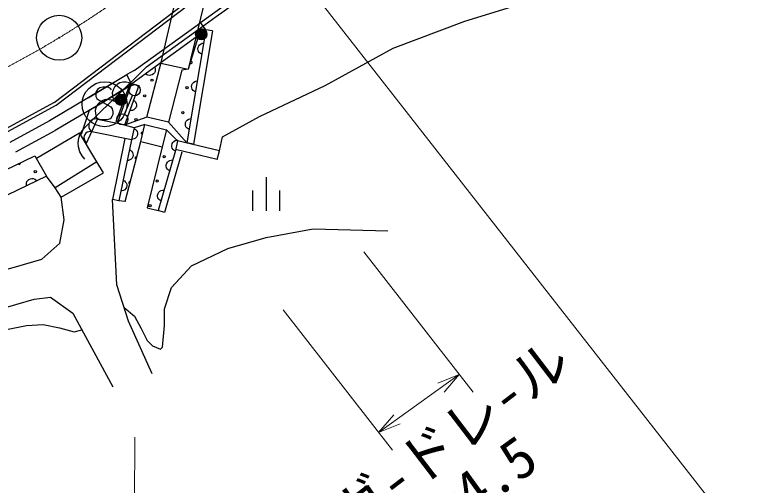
# Model space of a CAD drawing. Units: millimetres, scale not verified. Extents: x 40000 to 680000, y 20000 to 380000.
# Drawn here: x 364248 to 397682, y 243232 to 264126 of the extents above; entities that cross this region are included whole.
import ezdxf
from ezdxf.enums import TextEntityAlignment as Align

# ---------------------------------------------------------------- set-up
doc = ezdxf.new("R2010")
doc.units = ezdxf.units.MM
doc.header["$LTSCALE"] = 1000
doc.linetypes.add('CHAIN', pattern=[18.5, 12, -1.5, 3.5, -1.5])
for name, color, linetype, lineweight in [('M-BGD', 7, 'Continuous', 25), ('M-BMK', 2, 'CHAIN', 13), ('M-BMK-SRVR', 3, 'Continuous', 25), ('M-STR-HTXT', 7, 'Continuous', 13)]:
    doc.layers.add(name, color=color, linetype=linetype, lineweight=lineweight)
doc.styles.add('ＭＳ ゴシック', font='')
doc.styles.get('ＭＳ ゴシック').set_extended_font_data('MS Gothic')

msp = doc.modelspace()

# ---------------------------------------------------------------- linework, layer by layer
at = {"layer": 'M-BGD'}
for p, q in [((370724, 262028), (373336, 273256)), ((374600, 272964), (371928, 261723)), ((372470, 263795), (377163, 267207)), ((365974, 260248), (372710, 265360)), ((384188, 263853), (388735, 265261)), ((366065, 260128), (372656, 265131)), ((373171, 264060), (373983, 264644)), ((372360, 263476), (373171, 264060)), ((381019, 262650), (384188, 263853)), ((369533, 261666), (372317, 263684)), ((372704, 263471), (371872, 258452)), ((372177, 263089), (372704, 263471)), ((372250, 263396), (372360, 263476)), ((372317, 263684), (372470, 263795)), ((372704, 263471), (372470, 263795)), ((373000, 263422), (372704, 263471)), ((370074, 261829), (372250, 263396)), ((373000, 263422), (372168, 258403)), ((369428, 261083), (372177, 263089)), ((372346, 263120), (371928, 261723)), ((372393, 262762), (372431, 262811)), ((372431, 262811), (372494, 262850)), ((372494, 262850), (372547, 262872)), ((372547, 262872), (372606, 262881)), ((372353, 262630), (372366, 262707)), ((372361, 262569), (372353, 262630)), ((372382, 262510), (372361, 262569)), ((372366, 262707), (372393, 262762)), ((372428, 262454), (372382, 262510)), ((377998, 261007), (381019, 262650)), ((372471, 262417), (372428, 262454)), ((372525, 262388), (372471, 262417)), ((368771, 260546), (370074, 261829)), ((370095, 259596), (370724, 262028)), ((370447, 261806), (370463, 261747)), ((370713, 261988), (371928, 261723)), ((367493, 260457), (369199, 261489)), ((369533, 261666), (369199, 261489)), ((369418, 261060), (369199, 261489)), ((370082, 261487), (370034, 261524)), ((370134, 261464), (370082, 261487)), ((370205, 261446), (370134, 261464)), ((370326, 261471), (370268, 261452)), ((370390, 261514), (370326, 261471)), ((370429, 261562), (370390, 261514)), ((370457, 261618), (370429, 261562)), ((370465, 261690), (370457, 261618)), ((370463, 261747), (370465, 261690)), ((371649, 261676), (371048, 259377)), ((371928, 261723), (371649, 261676)), ((371928, 261723), (371649, 261676)), ((368652, 261145), (365767, 259434)), ((369366, 261139), (368719, 259381)), ((369021, 261153), (368891, 261113)), ((369180, 261145), (369021, 261153)), ((369301, 261118), (369180, 261145)), ((370268, 261452), (370205, 261446)), ((372116, 261089), (372154, 261138)), ((372154, 261138), (372216, 261177)), ((372216, 261177), (372269, 261199)), ((372269, 261199), (372329, 261208)), ((367544, 259908), (369418, 261060)), ((367752, 260030), (369458, 261062)), ((367898, 260818), (367833, 260708)), ((368008, 260893), (367898, 260818)), ((368138, 260928), (368008, 260893)), ((368293, 260928), (368138, 260928)), ((368398, 260908), (368293, 260928)), ((368473, 260873), (368398, 260908)), ((368528, 260813), (368473, 260873)), ((368597, 260811), (368560, 260681)), ((368656, 260930), (368597, 260811)), ((368774, 261050), (368656, 260930)), ((368891, 261113), (368774, 261050)), ((368790, 259336), (369418, 261060)), ((369742, 261001), (369094, 259243)), ((369418, 261060), (369301, 261118)), ((369428, 261083), (369742, 261001)), ((372076, 260957), (372089, 261034)), ((372084, 260897), (372076, 260957)), ((372104, 260837), (372084, 260897)), ((372089, 261034), (372116, 261089)), ((372151, 260782), (372104, 260837)), ((375094, 259628), (377998, 261007)), ((367833, 260708), (367828, 260593)), ((367828, 260593), (367833, 260518)), ((367833, 260518), (367873, 260418)), ((368058, 259844), (368771, 260546)), ((368560, 260681), (368571, 260522)), ((368571, 260522), (368604, 260404)), ((369102, 259728), (369451, 260562)), ((372194, 260744), (372151, 260782)), ((372247, 260715), (372194, 260744)), ((363856, 259098), (365993, 260260)), ((363923, 258964), (366065, 260128)), ((367901, 260156), (367841, 260037)), ((367873, 260418), (367943, 260363)), ((368018, 260276), (367901, 260156)), ((367943, 260363), (368488, 260048)), ((368136, 260339), (368018, 260276)), ((368265, 260379), (368136, 260339)), ((368424, 260371), (368265, 260379)), ((368545, 260344), (368424, 260371)), ((368662, 260286), (368545, 260344)), ((368604, 260404), (368662, 260286)), ((369504, 260356), (369551, 260318)), ((369551, 260318), (369587, 260273)), ((369587, 260273), (369622, 260209)), ((369622, 260209), (369631, 260147)), ((369631, 260147), (369627, 260086)), ((367748, 260028), (366022, 259004)), ((367187, 258837), (367544, 259908)), ((367346, 259143), (368058, 259844)), ((367841, 260037), (367804, 259906)), ((367804, 259906), (367816, 259748)), ((368488, 260048), (368548, 259958)), ((368548, 259958), (368588, 259833)), ((368588, 259833), (368578, 259713)), ((369392, 259885), (369331, 259887)), ((369448, 259896), (369392, 259885)), ((369516, 259923), (369448, 259896)), ((369563, 259964), (369516, 259923)), ((369600, 260013), (369563, 259964)), ((369627, 260086), (369600, 260013)), ((367421, 258449), (367907, 259512)), ((367675, 259485), (367612, 259438)), ((367762, 259512), (367675, 259485)), ((367832, 259520), (367762, 259512)), ((367893, 259543), (367813, 259618)), ((367816, 259748), (367848, 259630)), ((367907, 259512), (367832, 259520)), ((367848, 259630), (367907, 259512)), ((367988, 259498), (367893, 259543)), ((367907, 259512), (368790, 259336)), ((368088, 259483), (367988, 259498)), ((368318, 259483), (368088, 259483)), ((368473, 259528), (368318, 259483)), ((368543, 259618), (368473, 259528)), ((368578, 259713), (368543, 259618)), ((370095, 259596), (369094, 259243)), ((371048, 259377), (370095, 259596)), ((371838, 259416), (371877, 259465)), ((371877, 259465), (371939, 259505)), ((371939, 259505), (371992, 259526)), ((371992, 259526), (372052, 259535)), ((373451, 258719), (375094, 259628)), ((365767, 259434), (364020, 258476)), ((367232, 259009), (367346, 259143)), ((367521, 259294), (367512, 259218)), ((367512, 259218), (367518, 259141)), ((367518, 259141), (367554, 259058)), ((367561, 259382), (367521, 259294)), ((367612, 259438), (367561, 259382)), ((369094, 259243), (368790, 259336)), ((369535, 259117), (369094, 259243)), ((369535, 259117), (369404, 258593)), ((369997, 259271), (369535, 259117)), ((369823, 258510), (369997, 259271)), ((369997, 259271), (370956, 259034)), ((371048, 259377), (371872, 258452)), ((371799, 259284), (371811, 259361)), ((371806, 259224), (371799, 259284)), ((371827, 259165), (371806, 259224)), ((371811, 259361), (371838, 259416)), ((371874, 259109), (371827, 259165)), ((366007, 258995), (364261, 258037)), ((365203, 257779), (367111, 258904)), ((367070, 258660), (367139, 258854)), ((367877, 257608), (367111, 258904)), ((367139, 258854), (367232, 259009)), ((367343, 258833), (367308, 258756)), ((367389, 258883), (367343, 258833)), ((367444, 258924), (367389, 258883)), ((367521, 258948), (367444, 258924)), ((367583, 258956), (367521, 258948)), ((367554, 259058), (367595, 259000)), ((367649, 258948), (367583, 258956)), ((367595, 259000), (367649, 258948)), ((369404, 258593), (367649, 258948)), ((369530, 259097), (369581, 259064)), ((369581, 259064), (369621, 259023)), ((369621, 259023), (369663, 258964)), ((369681, 258842), (369662, 258766)), ((369663, 258964), (369678, 258903)), ((369678, 258903), (369681, 258842)), ((370956, 259034), (370765, 258282)), ((370956, 259034), (371458, 258545)), ((371917, 259071), (371874, 259109)), ((371970, 259042), (371917, 259071)), ((367047, 258455), (367070, 258660)), ((367057, 258282), (367047, 258455)), ((367308, 258756), (367300, 258688)), ((367300, 258688), (367305, 258620)), ((367305, 258620), (367338, 258546)), ((367338, 258546), (367373, 258495)), ((367373, 258495), (367421, 258449)), ((369110, 258653), (368561, 255939)), ((369404, 258593), (368855, 255879)), ((369130, 255851), (369823, 258510)), ((369469, 258617), (369408, 258612)), ((369523, 258634), (369469, 258617)), ((369589, 258668), (369523, 258634)), ((369631, 258714), (369589, 258668)), ((369662, 258766), (369631, 258714)), ((369823, 258510), (370765, 258282)), ((371213, 258420), (371244, 258473)), ((371244, 258473), (371286, 258519)), ((371286, 258519), (371351, 258554)), ((371351, 258554), (371406, 258572)), ((371458, 258545), (371356, 258122)), ((371406, 258572), (371466, 258576)), ((373310, 258103), (371458, 258545)), ((373310, 258103), (371458, 258545)), ((372168, 258403), (371872, 258452)), ((373310, 258103), (373451, 258719)), ((367119, 258062), (367057, 258282)), ((369316, 258160), (369368, 258129)), ((369368, 258129), (369410, 258090)), ((370765, 258282), (370099, 255572)), ((371356, 258122), (370589, 255453)), ((371195, 258345), (371213, 258420)), ((371198, 258284), (371195, 258345)), ((371214, 258223), (371198, 258284)), ((371257, 258164), (371214, 258223)), ((371297, 258123), (371257, 258164)), ((371348, 258090), (371297, 258123)), ((373217, 257714), (371365, 258156)), ((363813, 257247), (365127, 257875)), ((365127, 257875), (365646, 256975)), ((367220, 257874), (367119, 258062)), ((367335, 257728), (367220, 257874)), ((369434, 257781), (369394, 257733)), ((369410, 258090), (369455, 258032)), ((369463, 257835), (369434, 257781)), ((369455, 258032), (369473, 257972)), ((369479, 257911), (369463, 257835)), ((369473, 257972), (369479, 257911)), ((371644, 258039), (370877, 255370)), ((373217, 257714), (373310, 258103)), ((367876, 257606), (366024, 256464)), ((368171, 257118), (367877, 257608)), ((369277, 257677), (369217, 257670)), ((369331, 257696), (369277, 257677)), ((369394, 257733), (369331, 257696)), ((370953, 257475), (370974, 257550)), ((370953, 257414), (370953, 257475)), ((370974, 257550), (371007, 257601)), ((371007, 257601), (371051, 257646)), ((371051, 257646), (371117, 257677)), ((371117, 257677), (371173, 257693)), ((371173, 257693), (371233, 257695)), ((366299, 256052), (368171, 257118)), ((370967, 257353), (370953, 257414)), ((371007, 257292), (370967, 257353)), ((371045, 257249), (371007, 257292)), ((371095, 257214), (371045, 257249)), ((365646, 256975), (362992, 255699)), ((364775, 256735), (364812, 256786)), ((364812, 256786), (364857, 256827)), ((364857, 256827), (364927, 256861)), ((364927, 256861), (364988, 256870)), ((364988, 256870), (365050, 256867)), ((365050, 256867), (365118, 256839)), ((365118, 256839), (365166, 256808)), ((365166, 256808), (365208, 256764)), ((366024, 256464), (365646, 256975)), ((369041, 256803), (369094, 256772)), ((375380, 256940), (375380, 255440)), ((364750, 256608), (364756, 256665)), ((364757, 256547), (364750, 256608)), ((364756, 256665), (364775, 256735)), ((366299, 256052), (366024, 256464)), ((369094, 256772), (369136, 256733)), ((369136, 256733), (369180, 256675)), ((369189, 256478), (369160, 256424)), ((369180, 256675), (369199, 256615)), ((369204, 256554), (369189, 256478)), ((369199, 256615), (369204, 256554)), ((369002, 256320), (368942, 256313)), ((369056, 256339), (369002, 256320)), ((369120, 256376), (369056, 256339)), ((369160, 256424), (369120, 256376)), ((370569, 256141), (370591, 256215)), ((370570, 256079), (370569, 256141)), ((370591, 256215), (370624, 256267)), ((370624, 256267), (370668, 256311)), ((370668, 256311), (370734, 256343)), ((370734, 256343), (370789, 256358)), ((370789, 256358), (370849, 256360)), ((374780, 256344), (374780, 255444)), ((375980, 256344), (375980, 255444)), ((366427, 255038), (366299, 256052)), ((368855, 255879), (368561, 255939)), ((368759, 252155), (368561, 255939)), ((369130, 255851), (368855, 255879)), ((370583, 256018), (370570, 256079)), ((370623, 255957), (370583, 256018)), ((370662, 255915), (370623, 255957)), ((370711, 255880), (370662, 255915)), ((370099, 255572), (370589, 255453)), ((370877, 255370), (370589, 255453)), ((366229, 254011), (366427, 255038)), ((375387, 254260), (377470, 254641)), ((377470, 254641), (380785, 254553)), ((373686, 253761), (375387, 254260)), ((365427, 253287), (366229, 254011)), ((372072, 252999), (373686, 253761)), ((364268, 252958), (365427, 253287)), ((360750, 251955), (364268, 252958)), ((371192, 252030), (372072, 252999)), ((369284, 250540), (368759, 252155)), ((370869, 251092), (371192, 252030)), ((352601, 247870), (365087, 251516)), ((365087, 251516), (365817, 251604)), ((365817, 251604), (366809, 250904)), ((369085, 251152), (369549, 250769)), ((370869, 250358), (370869, 251092)), ((366809, 250904), (368588, 247636)), ((369549, 250769), (369843, 250212)), ((370333, 248199), (369284, 250540)), ((363641, 250124), (364761, 250345)), ((364761, 250345), (365490, 250396)), ((365490, 250396), (366220, 250243)), ((366220, 250243), (366865, 250074)), ((366865, 250074), (367215, 250158)), ((369843, 250212), (370107, 249684)), ((370781, 249390), (370869, 250358)), ((370107, 249684), (370341, 249449)), ((370341, 249449), (370693, 249302)), ((370693, 249302), (370781, 249390))]:
    msp.add_line(p, q, dxfattribs=at)
for centre, radius in [((372505, 263274), 249), ((372505, 263274), 220), ((372505, 263274), 191), ((366201, 263118), 22.5), ((372505, 263274), 161), ((372505, 263274), 132), ((372505, 263274), 97.5), ((372505, 263274), 67.5), ((372505, 263274), 38.7), ((372505, 263274), 7.5), ((368218, 260168), 995), ((370323, 261237), 49.8), ((369547, 260793), 249), ((371874, 260909), 49.8), ((368945, 260369), 249), ((368945, 260369), 220), ((368945, 260369), 191), ((368945, 260369), 161), ((368945, 260369), 132), ((368945, 260369), 97.5), ((369999, 260542), 49.8), ((368945, 260369), 67.5), ((368945, 260369), 38.7), ((368945, 260369), 7.5), ((371689, 259793), 49.8), ((369006, 259497), 249), ((369608, 259480), 49.8), ((370861, 257848), 49.8), ((365141, 257178), 49.8), ((370548, 256761), 49.8), ((370236, 255673), 49.8)]:
    msp.add_circle(centre, radius, dxfattribs=at)
for centre, start, end in [((372059, 262025), 202.433, 124.2504), ((369889, 258884), 54.7696, 279.4007), ((369613, 257787), 51.762, 279.0303), ((364432, 257548), 195.4878, 33.7658), ((369338, 256689), 63.9957, 266.7966)]:
    msp.add_arc(centre, 49.8, start, end, dxfattribs=at)
at = {"layer": 'M-BMK'}
msp.add_arc((342879, 301603), 45000, 296.0057, 306.0246, dxfattribs=at)
at = {"layer": 'M-BMK-SRVR'}
msp.add_circle((366201, 263118), 1000, dxfattribs=at)
at = {"layer": 'M-STR-HTXT'}
for p, q in [((398899, 237705), (373382, 270368)), ((384562, 247386), (379718, 253625)), ((376142, 251051), (380986, 244812)), ((380373, 245602), (383949, 248176)), ((383949, 248176), (382991, 247794)), ((383283, 247389), (383949, 248176)), ((381039, 246389), (380373, 245602)), ((380373, 245602), (381331, 245983)), ((369557, 245400), (369476, 222681))]:
    msp.add_line(p, q, dxfattribs=at)

# ---------------------------------------------------------------- texts
at = {"layer": 'M-STR-HTXT', "style": 'ＭＳ ゴシック'}
for s, rotation, p in [('ガ-ドレ-ル', 37.4, (379471, 240440)), ('L=4.5', 35.8, (382855, 240009))]:
    msp.add_text(s, height=1833, rotation=rotation, dxfattribs=at).set_placement(p, align=Align.BOTTOM_LEFT)

doc.saveas('drawing.dxf')
